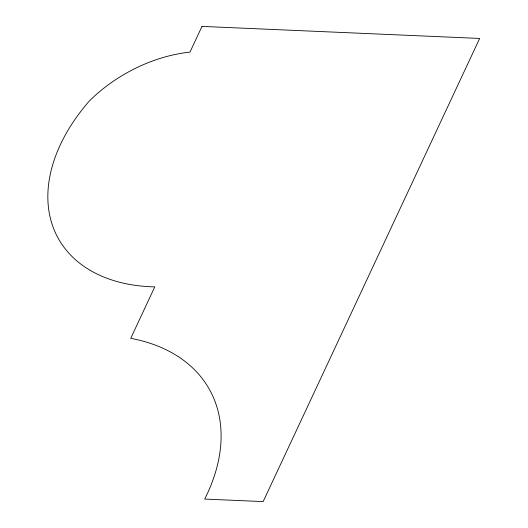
<?xml version="1.0" encoding="UTF-8"?>
<svg xmlns="http://www.w3.org/2000/svg" width="528" height="528" viewBox="0 0 528 528"><rect width="100%" height="100%" fill="white"/><g stroke="black" fill="none" stroke-linecap="round" stroke-linejoin="round"><path stroke-width="0.79" d="M201.993 26.4L189.968 52.133A120.08 80.038 -29.2 0 0 89.166 101.204A178.484 118.965 -29.2 0 0 154.783 286.876L130.726 338.342A199.069 132.686 -29.2 0 1 204.692 499.066L263.149 501.6L479.655 38.445L201.993 26.4"/></g></svg>
